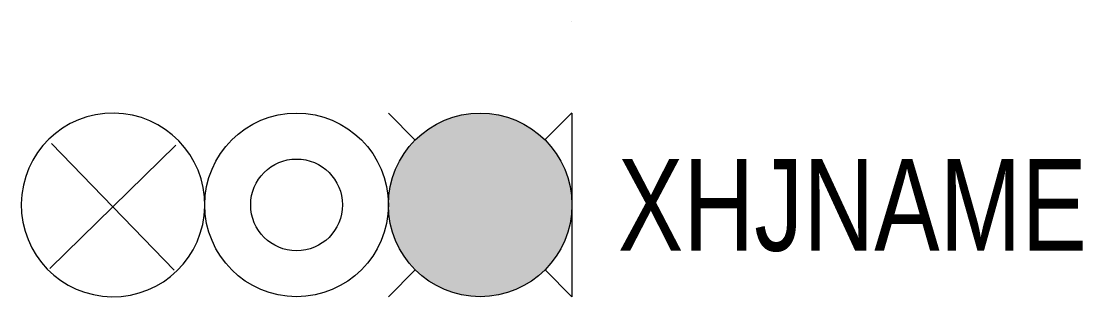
# Model space of a CAD drawing. Header units: inches. Extents: x -12 to 11.1, y -6 to 0.
import ezdxf

# ---------------------------------------------------------------- set-up
doc = ezdxf.new("R2010")
doc.units = ezdxf.units.IN
doc.header["$MEASUREMENT"] = 0

msp = doc.modelspace()

# ---------------------------------------------------------------- hatches: boundary and pattern name
h = msp.add_hatch(color=1)
edge = h.paths.add_edge_path()
edge.add_arc((-2, -4), 2, 0, 360)

# ---------------------------------------------------------------- linework, layer by layer
for p, q in [((0, -0.001), (0, 0.001)), ((0, -2), (0, -6)), ((-8.63, -2.696), (-11.378, -5.385)), ((-11.344, -2.662), (-8.665, -5.419))]:
    msp.add_line(p, q)
at = {"color": 1, "linetype": 'ByBlock', "ltscale": 3}
for p, q in [((-3.414, -2.586), (-4, -2)), ((-0.005, -1.995), (-0.591, -2.581)), ((-3.414, -5.414), (-4, -6)), ((0, -6), (-0.586, -5.414))]:
    msp.add_line(p, q, dxfattribs=at)
for radius in [2, 1]:
    msp.add_circle((-6, -4), radius)
at = {"color": 1}
msp.add_circle((-2, -4), 2, dxfattribs=at)
for start, end in [(89.2817, 269.2817), (269.2817, 89.2817)]:
    msp.add_arc((-10, -4), 2, start, end)

# ---------------------------------------------------------------- texts
at = {"width": 0.8}
msp.add_attdef('XHJNAME', (1, -5), 'D1', height=2, dxfattribs=at)

doc.saveas('drawing.dxf')
